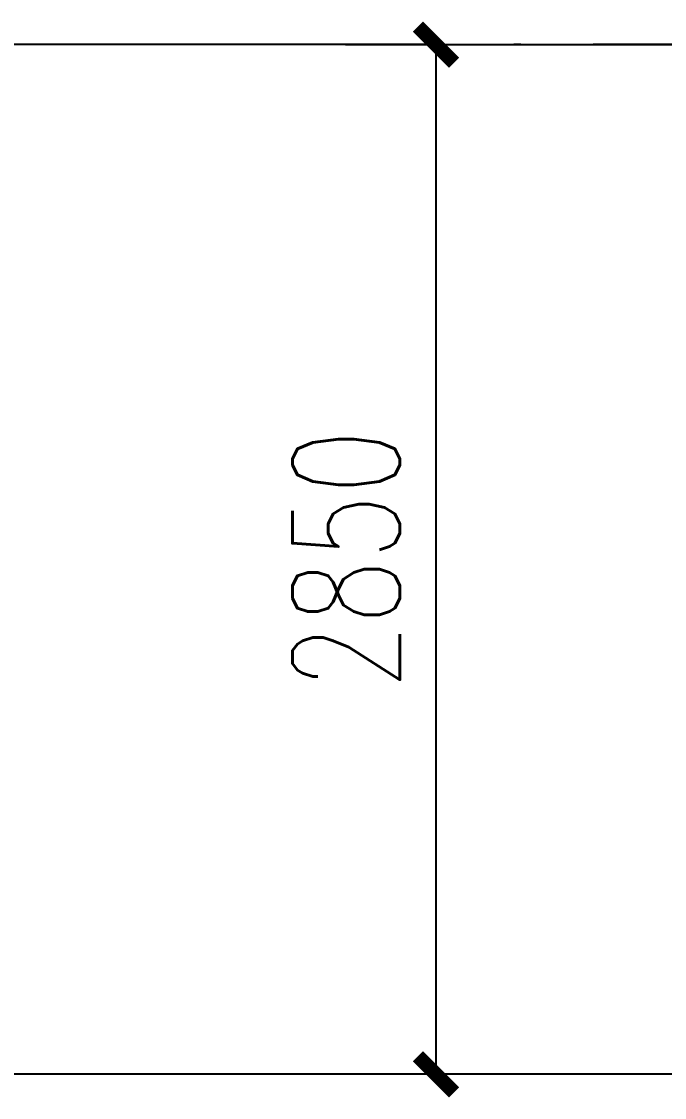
# Model space of a CAD drawing. Header units: millimetres. Extents: x -145765 to 32960, y 14307 to 133157.
# Drawn here: x 2492 to 4272, y 42039 to 45017 of the extents above; entities that cross this region are included whole.
import ezdxf

# ---------------------------------------------------------------- set-up
doc = ezdxf.new("R2010")
doc.units = ezdxf.units.MM
doc.header["$LTSCALE"] = 1000
doc.linetypes.add('DOTE', pattern=[2.42, 2, -0.2, 0.02, -0.2])
for name, color, linetype in [('A-AXIS-DOTE', 14, 'DOTE'), ('A-AXIS-DP', 126, 'Continuous'), ('A-SFCE', 30, 'Continuous')]:
    doc.layers.add(name, color=color, linetype=linetype)
doc.styles.add('_TCH_DIM_T3', font='SIMPLEX', dxfattribs={"width": 0.705882, "bigfont": 'GBCBIG'})
doc.dimstyles.new('_TCH_ARCH-100', dxfattribs={"dimscale": 100, "dimtxt": 2.975, "dimasz": 1, "dimexe": 2.5, "dimexo": 3, "dimgap": 1, "dimtad": 1, "dimdec": 0, "dimzin": 0, "dimdsep": 46, "dimtxsty": '_TCH_DIM_T3', "dimblk": 'ARCHTICK', "dimcen": 0.09, "dimclrt": 7, "dimazin": 2, "dimtfac": 1, "dimtdec": 0, "dimtix": 1, "dimtmove": 2, "dimatfit": 3, "dimfxl": 0, "dimtolj": 1, "dimtzin": 0, "dimarcsym": 0})

# ---------------------------------------------------------------- blocks, each defined once
blk = doc.blocks.new('_ArchTick')
at = {"color": 0, "linetype": 'ByBlock', "const_width": 0.4}
blk.add_lwpolyline([(-0.5, -0.5), (0.5, 0.5)], dxfattribs=at)
blk = doc.blocks.new('*D307')
at = {"layer": 'A-AXIS-DP', "color": 0, "lineweight": -2}
for p, q in [((4387.6, 44953), (3389.4, 44953)), ((3639.4, 44953), (3639.4, 42103.1)), ((4387.6, 42103.1), (3389.4, 42103.1))]:
    blk.add_line(p, q, dxfattribs=at)
at = {"layer": 'Defpoints', "color": 0}
for p in [(4687.6, 44953), (3639.4, 42103.1), (4687.6, 42103.1)]:
    blk.add_point(p, dxfattribs=at)
at = {"layer": 'A-AXIS-DP', "color": 0, "lineweight": -2, "xscale": 100, "yscale": 100, "zscale": 100}
for p, rotation in [((3639.4, 44953), 89.99999999999999), ((3639.4, 42103.1), 270)]:
    blk.add_blockref('_ArchTick', p, dxfattribs=dict(at, rotation=rotation))
at = {"layer": 'A-AXIS-DP', "color": 7, "insert": (3390.7, 43528), "char_height": 297.5, "attachment_point": 5, "rotation": 90, "style": '_TCH_DIM_T3'}
blk.add_mtext('\\A1;2850', dxfattribs=at)

msp = doc.modelspace()

# ---------------------------------------------------------------- linework, layer by layer
at = {"lineweight": 9, "const_width": 1.93}
msp.add_lwpolyline([(3366.2, 42103.1), (9408.6, 42103.1)], dxfattribs=at)
at = {"layer": 'A-AXIS-DOTE'}
msp.add_line((-49165.4, 44954.1), (24934.6, 44954.1), dxfattribs=at)
at = {"layer": 'A-SFCE'}
msp.add_line((-49165.4, 42104.1), (24934.6, 42104.1), dxfattribs=at)

# ---------------------------------------------------------------- dimensions: what is measured, and where the dimension line sits
at = {"layer": 'A-AXIS-DP'}
dim = msp.add_aligned_dim(p1=(4687.6, 44953), p2=(4687.6, 42103.1), distance=-1048.2, dimstyle='_TCH_ARCH-100', dxfattribs=at)
dim.commit()
dim.dimension.update_dxf_attribs({"geometry": '*D307', "text_midpoint": (3390.7, 43528)})

doc.saveas('drawing.dxf')
